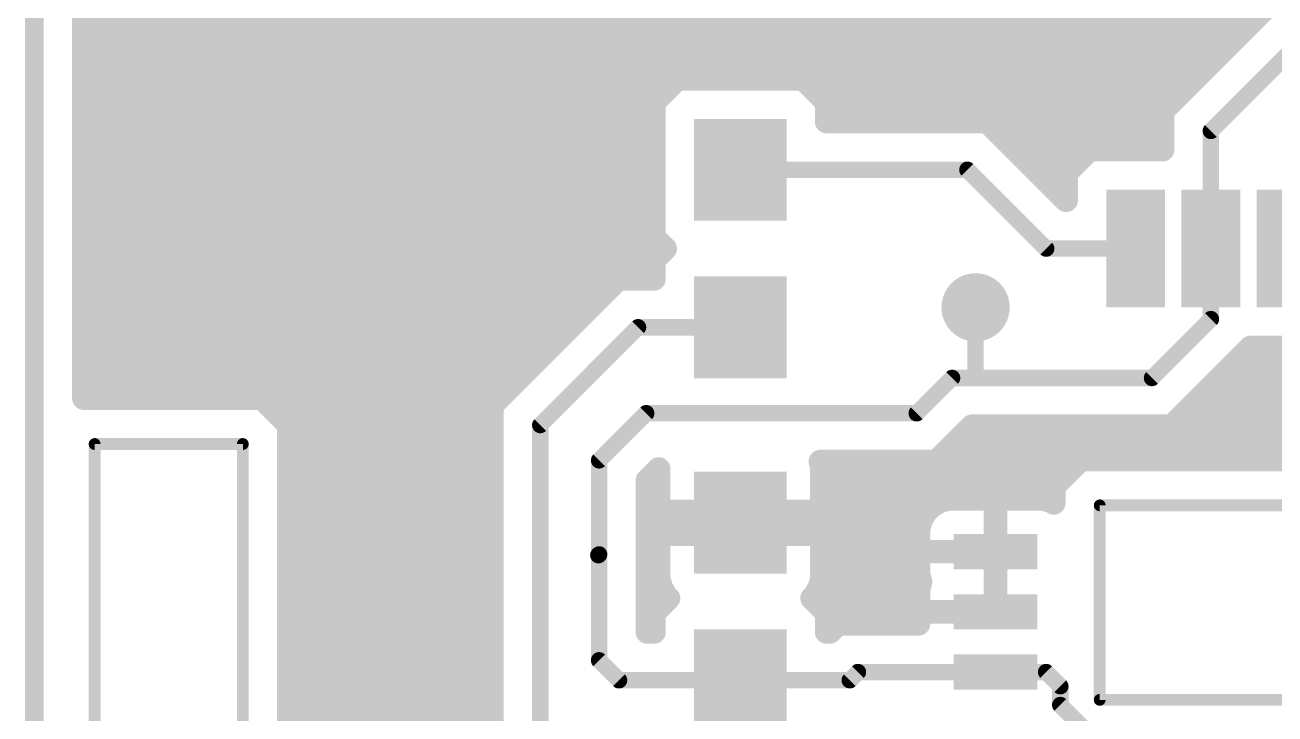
# Model space of a CAD drawing. Extents: x -0.1 to 53.2, y -0.1 to 25.5.
# Drawn here: x -0.1 to 13.39, y 11.49 to 18.92 of the extents above; entities that cross this region are included whole.
import ezdxf

# ---------------------------------------------------------------- set-up
doc = ezdxf.new("R2010")
doc.units = 0
for name, color, linetype in [('1', 22, 'CONTINUOUS'), ('18', 82, 'CONTINUOUS'), ('20', 7, 'CONTINUOUS')]:
    doc.layers.add(name, color=color, linetype=linetype)

# ---------------------------------------------------------------- blocks, each defined once
blk = doc.blocks.new('RECT')
blk.add_solid([(-0.5, -0.5), (0.5, -0.5), (-0.5, 0.5), (0.5, 0.5)])
blk = doc.blocks.new('ROUNDV')
at = {"const_width": 0.5}
blk.add_lwpolyline([(0, -0.25, 1), (0, 0.25, 1), (0, -0.25)], format="xyb", dxfattribs=at)

msp = doc.modelspace()

# ---------------------------------------------------------------- linework, layer by layer
at = {"layer": '1'}
for points, const_width in [([(0.5334, 14.8953), (0.5334, 23.9217)], 0.254), ([(13.7543, 19.5707), (12.1793, 17.9957)], 0.254), ([(0.5334, 19.05), (13.2336, 19.05)], 0.254), ([(12.7, 17.78), (13.97, 19.05)], 0.1778), ([(0.5334, 18.796), (12.9796, 18.796)], 0.254), ([(0.5334, 18.542), (12.7256, 18.542)], 0.254), ([(0.5334, 18.288), (6.8873, 18.288)], 0.254), ([(6.9411, 18.3418), (6.6882, 18.0889)], 0.254), ([(8.2989, 18.3418), (6.9411, 18.3418)], 0.254), ([(8.5518, 18.0889), (8.2989, 18.3418)], 0.254), ([(8.3527, 18.288), (12.4716, 18.288)], 0.254), ([(0.5334, 18.034), (6.6882, 18.034)], 0.254), ([(6.6882, 18.0889), (6.6882, 16.6311)], 0.254), ([(8.5518, 17.8807), (8.5518, 18.0889)], 0.254), ([(8.5518, 18.034), (12.2176, 18.034)], 0.254), ([(12.1793, 17.9957), (12.1793, 17.5768)], 0.254), ([(10.2877, 17.8807), (8.5518, 17.8807)], 0.254), ([(11.1377, 17.0307), (10.2877, 17.8807)], 0.254), ([(0.5334, 17.78), (6.6882, 17.78)], 0.254), ([(10.3884, 17.78), (12.1793, 17.78)], 0.254), ([(12.7, 16.51), (12.7, 17.78)], 0.1778), ([(11.3908, 17.5768), (11.1379, 17.3239)], 0.254), ([(12.1793, 17.5768), (11.3908, 17.5768)], 0.254), ([(0.5334, 17.526), (6.6882, 17.526)], 0.254), ([(10.6424, 17.526), (11.34, 17.526)], 0.254), ([(7.62, 17.36), (10.072, 17.36)], 0.1778), ([(10.922, 16.51), (10.072, 17.36)], 0.1778), ([(11.1379, 17.3239), (11.1379, 17.0307)], 0.254), ([(0.5334, 17.272), (6.6882, 17.272)], 0.254), ([(10.8964, 17.272), (11.1379, 17.272)], 0.254), ([(0.5334, 17.018), (6.6882, 17.018)], 0.254), ([(11.1379, 17.0307), (11.1377, 17.0307)], 0.254), ([(0.5334, 16.764), (6.6882, 16.764)], 0.254), ([(6.6882, 16.6311), (6.8093, 16.51)], 0.254), ([(0.5334, 16.51), (6.8093, 16.51)], 0.254), ([(6.8093, 16.51), (6.6882, 16.3889)], 0.254), ([(11.8872, 16.51), (10.922, 16.51)], 0.1778), ([(12.7, 16.51), (12.7, 15.748)], 0.1778), ([(6.6882, 16.3889), (6.6882, 16.1807)], 0.254), ([(0.5334, 16.256), (6.6882, 16.256)], 0.254), ([(6.3003, 16.1807), (5.2453, 15.1257)], 0.254), ([(6.6882, 16.1807), (6.3003, 16.1807)], 0.254), ([(0.5334, 16.002), (6.1216, 16.002)], 0.254), ([(10.16, 15.875), (10.16, 15.113)], 0.1778), ([(0.5334, 15.748), (5.8676, 15.748)], 0.254), ([(12.7, 15.748), (12.065, 15.113)], 0.1778), ([(6.516, 15.66), (5.461, 14.605)], 0.1778), ([(7.62, 15.66), (6.516, 15.66)], 0.1778), ([(0.5334, 15.494), (5.6136, 15.494)], 0.254), ([(12.5857, 14.8973), (13.1316, 15.4432)], 0.254), ([(13.1316, 15.4432), (14.0092, 15.4432)], 0.254), ([(0.5334, 15.24), (5.3596, 15.24)], 0.254), ([(5.2453, 15.1257), (4.9403, 14.8207)], 0.254), ([(12.9284, 15.24), (14.4399, 15.24)], 0.254), ([(9.906, 15.113), (9.525, 14.732)], 0.1778), ([(10.16, 15.113), (9.906, 15.113)], 0.1778), ([(12.065, 15.113), (10.16, 15.113)], 0.1778), ([(0.5334, 14.986), (5.1056, 14.986)], 0.254), ([(2.4552, 14.8953), (0.5334, 14.8953)], 0.254), ([(2.7453, 14.6052), (2.4552, 14.8953)], 0.254), ([(12.2807, 14.5923), (12.5857, 14.8973)], 0.254), ([(12.6744, 14.986), (14.4792, 14.986)], 0.254), ([(2.6185, 14.732), (4.9403, 14.732)], 0.254), ([(4.9403, 14.8207), (4.9403, 11.0873)], 0.254), ([(12.4204, 14.732), (14.6165, 14.732)], 0.254), ([(2.7453, 10.7948), (2.7453, 14.6052)], 0.254), ([(6.096, 14.224), (6.604, 14.732)], 0.1778), ([(9.525, 14.732), (6.604, 14.732)], 0.1778), ([(10.0457, 14.5163), (10.1217, 14.5923)], 0.254), ([(10.1217, 14.5923), (12.2807, 14.5923)], 0.254), ([(2.7453, 14.478), (4.9403, 14.478)], 0.254), ([(5.461, 11.303), (5.461, 14.605)], 0.1778), ([(9.7407, 14.2113), (10.0457, 14.5163)], 0.254), ([(10.0074, 14.478), (14.9889, 14.478)], 0.254), ([(2.7453, 14.224), (4.9403, 14.224)], 0.254), ([(6.096, 13.208), (6.096, 14.224)], 0.1778), ([(8.501, 14.1502), (8.4846, 14.2113)], 0.254), ([(8.4846, 14.2113), (9.7407, 14.2113)], 0.254), ([(9.7534, 14.224), (11.2855, 14.224)], 0.254), ([(11.2948, 14.2333), (11.0047, 13.9432)], 0.254), ([(14.1052, 14.2333), (11.2948, 14.2333)], 0.254), ([(6.6167, 14.0083), (6.739, 14.1306)], 0.254), ([(6.739, 14.1306), (6.739, 13.673)], 0.254), ([(8.501, 13.673), (8.501, 14.1502)], 0.254), ([(2.7453, 13.97), (4.9403, 13.97)], 0.254), ([(6.6167, 12.9923), (6.6167, 14.0083)], 0.254), ([(6.6167, 13.97), (6.739, 13.97)], 0.254), ([(8.501, 13.97), (11.0315, 13.97)], 0.254), ([(11.0047, 13.9432), (11.0047, 13.7642)], 0.254), ([(9.7779, 13.783), (9.6911, 13.7329)], 0.254), ([(9.8748, 13.809), (9.7779, 13.783)], 0.254), ([(10.375, 13.809), (9.8748, 13.809)], 0.254), ([(10.8752, 13.809), (10.375, 13.809)], 0.254), ([(10.375, 13.809), (10.375, 13.238)], 0.254), ([(10.375, 13.238), (10.375, 13.809)], 0.254), ([(10.9721, 13.783), (10.8752, 13.809)], 0.254), ([(11.0047, 13.7642), (10.9721, 13.783)], 0.254), ([(2.7453, 13.716), (4.9403, 13.716)], 0.254), ([(6.6167, 13.716), (6.739, 13.716)], 0.254), ([(6.739, 13.673), (7.497, 13.673)], 0.254), ([(7.497, 13.673), (7.497, 13.427)], 0.254), ([(7.743, 13.427), (7.743, 13.673)], 0.254), ([(7.743, 13.673), (8.501, 13.673)], 0.254), ([(8.501, 13.716), (9.6742, 13.716)], 0.254), ([(9.6201, 13.6619), (9.57, 13.5751)], 0.254), ([(9.6911, 13.7329), (9.6201, 13.6619)], 0.254), ([(10.375, 13.716), (10.375, 13.716)], 0.254), ([(9.57, 13.5751), (9.544, 13.4782)], 0.254), ([(2.7453, 13.462), (4.9403, 13.462)], 0.254), ([(6.6167, 13.462), (7.497, 13.462)], 0.254), ([(7.497, 13.427), (6.739, 13.427)], 0.254), ([(6.739, 13.427), (6.739, 12.9498)], 0.254), ([(7.743, 13.462), (9.544, 13.462)], 0.254), ([(8.501, 13.427), (7.743, 13.427)], 0.254), ([(8.501, 12.9498), (8.501, 13.427)], 0.254), ([(9.544, 13.4782), (9.544, 13.238)], 0.254), ([(10.375, 13.462), (10.375, 13.462)], 0.254), ([(9.544, 13.238), (10.375, 13.238)], 0.254), ([(10.375, 13.238), (9.544, 13.238)], 0.254), ([(9.544, 13.238), (9.544, 12.9978)], 0.254), ([(10.375, 12.588), (10.375, 13.238)], 0.254), ([(10.375, 13.238), (10.375, 13.238)], 0.254), ([(10.375, 13.238), (10.375, 12.667)], 0.254), ([(10.375, 13.238), (10.375, 13.238)], 0.254), ([(10.375, 13.238), (10.375, 13.238)], 0.254), ([(2.7453, 13.208), (4.9403, 13.208)], 0.254), ([(6.088, 13.2), (6.096, 13.208)], 0.1778), ([(6.096, 12.065), (6.096, 13.208)], 0.1778), ([(6.6167, 13.208), (6.739, 13.208)], 0.254), ([(8.501, 13.208), (9.544, 13.208)], 0.254), ([(10.375, 13.208), (10.375, 13.208)], 0.254), ([(6.6167, 12.3707), (6.6167, 12.9923)], 0.254), ([(9.544, 12.9978), (9.5667, 12.913)], 0.254), ([(2.7453, 12.954), (4.9403, 12.954)], 0.254), ([(6.6167, 12.954), (6.739, 12.954)], 0.254), ([(6.739, 12.9498), (6.765, 12.8529)], 0.254), ([(6.765, 12.8529), (6.8151, 12.7661)], 0.254), ([(8.4249, 12.7661), (8.475, 12.8529)], 0.254), ([(8.475, 12.8529), (8.501, 12.9498)], 0.254), ([(8.501, 12.954), (9.5557, 12.954)], 0.254), ([(9.5667, 12.913), (9.544, 12.8282)], 0.254), ([(9.544, 12.8282), (9.544, 12.588)], 0.254), ([(10.375, 12.954), (10.375, 12.954)], 0.254), ([(2.7453, 12.7), (4.9403, 12.7)], 0.254), ([(6.6167, 12.7), (6.8093, 12.7)], 0.254), ([(6.8453, 12.7359), (6.6882, 12.5789)], 0.254), ([(6.8151, 12.7661), (6.8453, 12.7359)], 0.254), ([(8.3947, 12.7359), (8.4249, 12.7661)], 0.254), ([(8.5518, 12.5789), (8.3947, 12.7359)], 0.254), ([(8.4307, 12.7), (9.544, 12.7)], 0.254), ([(10.375, 12.7), (10.375, 12.7)], 0.254), ([(6.6882, 12.5789), (6.6882, 12.3707)], 0.254), ([(8.5518, 12.3707), (8.5518, 12.5789)], 0.254), ([(9.544, 12.588), (10.375, 12.588)], 0.254), ([(10.375, 12.588), (9.544, 12.588)], 0.254), ([(9.544, 12.588), (9.544, 12.4587)], 0.254), ([(10.375, 12.667), (10.375, 12.588)], 0.254), ([(10.375, 12.588), (10.375, 12.588)], 0.254), ([(10.375, 12.588), (10.375, 12.588)], 0.254), ([(2.7453, 12.446), (4.9403, 12.446)], 0.254), ([(6.6167, 12.446), (6.6882, 12.446)], 0.254), ([(8.5518, 12.446), (8.6616, 12.446)], 0.254), ([(8.6743, 12.4587), (8.5863, 12.3707)], 0.254), ([(9.544, 12.4587), (8.6743, 12.4587)], 0.254), ([(6.6882, 12.3707), (6.6167, 12.3707)], 0.254), ([(8.5863, 12.3707), (8.5518, 12.3707)], 0.254), ([(2.7453, 12.192), (4.9403, 12.192)], 0.254), ([(6.311, 11.85), (6.096, 12.065)], 0.1778), ([(2.7453, 11.938), (4.9403, 11.938)], 0.254), ([(8.89, 11.938), (8.802, 11.85)], 0.1778), ([(10.375, 11.938), (8.89, 11.938)], 0.1778), ([(10.375, 11.938), (10.922, 11.938)], 0.1778), ([(10.922, 11.938), (11.0744, 11.7856)], 0.1778), ([(7.62, 11.85), (6.311, 11.85)], 0.1778), ([(7.62, 11.85), (8.802, 11.85)], 0.1778), ([(2.7453, 11.684), (4.9403, 11.684)], 0.254), ([(11.0744, 11.7856), (11.0744, 11.5824)], 0.1778), ([(11.0744, 11.5824), (11.557, 11.0998)], 0.1778), ([(2.7453, 11.43), (4.9403, 11.43)], 0.254)]:
    msp.add_lwpolyline(points, dxfattribs=dict(at, const_width=const_width))
for points, const_width in [([(0.5334, 19.1135, 1), (0.5334, 18.9865)], 0.127), ([(13.2336, 18.9865, 1), (13.2336, 19.1135)], 0.127), ([(0.5334, 18.8595, 1), (0.5334, 18.7325)], 0.127), ([(12.9796, 18.7325, 1), (12.9796, 18.8595)], 0.127), ([(0.5334, 18.6055, 1), (0.5334, 18.4785)], 0.127), ([(12.7256, 18.4785, 1), (12.7256, 18.6055)], 0.127), ([(0.5334, 18.3515, 1), (0.5334, 18.2245)], 0.127), ([(6.9411, 18.4053, 1), (6.9411, 18.2783)], 0.127), ([(6.8873, 18.2245, 1), (6.8873, 18.3515)], 0.127), ([(6.986, 18.2969, 1), (6.8962, 18.3867)], 0.127), ([(8.3438, 18.3867, 1), (8.254, 18.2969)], 0.127), ([(8.3527, 18.3515, 1), (8.3527, 18.2245)], 0.127), ([(8.2989, 18.2783, 1), (8.2989, 18.4053)], 0.127), ([(12.4716, 18.2245, 1), (12.4716, 18.3515)], 0.127), ([(0.5334, 18.0975, 1), (0.5334, 17.9705)], 0.127), ([(6.7517, 18.0889, 1), (6.6247, 18.0889)], 0.127), ([(6.6433, 18.1338, 1), (6.7331, 18.044)], 0.127), ([(6.6882, 17.9705, 1), (6.6882, 18.0975)], 0.127), ([(8.6153, 18.0889, 1), (8.4883, 18.0889)], 0.127), ([(8.5518, 18.0975, 1), (8.5518, 17.9705)], 0.127), ([(8.5069, 18.044, 1), (8.5967, 18.1338)], 0.127), ([(12.2428, 17.9957, 1), (12.1158, 17.9957)], 0.127), ([(12.1344, 18.0406, 1), (12.2242, 17.9508)], 0.127), ([(12.2176, 17.9705, 1), (12.2176, 18.0975)], 0.127), ([(8.5518, 17.9442, 1), (8.5518, 17.8172)], 0.127), ([(10.3326, 17.9256, 1), (10.2428, 17.8358)], 0.127), ([(10.2877, 17.8172, 1), (10.2877, 17.9442)], 0.127), ([(0.5334, 17.8435, 1), (0.5334, 17.7165)], 0.127), ([(6.6882, 17.7165, 1), (6.6882, 17.8435)], 0.127), ([(8.4883, 17.8807, 1), (8.6153, 17.8807)], 0.127), ([(10.3884, 17.8435, 1), (10.3884, 17.7165)], 0.127), ([(12.1793, 17.7165, 1), (12.1793, 17.8435)], 0.127), ([(12.6686, 17.8114, 1), (12.7314, 17.7486)], 0.0889), ([(12.7445, 17.78, 1), (12.6556, 17.78)], 0.0889), ([(11.3908, 17.6403, 1), (11.3908, 17.5133)], 0.127), ([(11.4357, 17.5319, 1), (11.3459, 17.6217)], 0.127), ([(12.1793, 17.5133, 1), (12.1793, 17.6403)], 0.127), ([(0.5334, 17.5895, 1), (0.5334, 17.4625)], 0.127), ([(6.6882, 17.4625, 1), (6.6882, 17.5895)], 0.127), ([(10.6424, 17.5895, 1), (10.6424, 17.4625)], 0.127), ([(11.34, 17.4625, 1), (11.34, 17.5895)], 0.127), ([(12.1158, 17.5768, 1), (12.2428, 17.5768)], 0.127), ([(7.62, 17.4045, 1), (7.62, 17.3155)], 0.0889), ([(10.1034, 17.3914, 1), (10.0406, 17.3286)], 0.0889), ([(10.072, 17.3155, 1), (10.072, 17.4045)], 0.0889), ([(11.2014, 17.3239, 1), (11.0744, 17.3239)], 0.127), ([(11.093, 17.3688, 1), (11.1828, 17.279)], 0.127), ([(0.5334, 17.3355, 1), (0.5334, 17.2085)], 0.127), ([(6.6882, 17.2085, 1), (6.6882, 17.3355)], 0.127), ([(10.8964, 17.3355, 1), (10.8964, 17.2085)], 0.127), ([(11.1379, 17.2085, 1), (11.1379, 17.3355)], 0.127), ([(0.5334, 17.0815, 1), (0.5334, 16.9545)], 0.127), ([(6.6882, 16.9545, 1), (6.6882, 17.0815)], 0.127), ([(11.1377, 17.0942, 1), (11.1377, 16.9672)], 0.127), ([(11.0928, 16.9858, 1), (11.1826, 17.0756)], 0.127), ([(11.1379, 16.9672, 1), (11.1379, 17.0942)], 0.127), ([(11.0744, 17.0307, 1), (11.2014, 17.0307)], 0.127), ([(0.5334, 16.8275, 1), (0.5334, 16.7005)], 0.127), ([(6.6882, 16.7005, 1), (6.6882, 16.8275)], 0.127), ([(6.7331, 16.676, 1), (6.6433, 16.5862)], 0.127), ([(0.5334, 16.5735, 1), (0.5334, 16.4465)], 0.127), ([(6.6247, 16.6311, 1), (6.7517, 16.6311)], 0.127), ([(6.8542, 16.4651, 1), (6.7644, 16.5549)], 0.127), ([(6.7644, 16.4651, 1), (6.8542, 16.5549)], 0.127), ([(6.8093, 16.4465, 1), (6.8093, 16.5735)], 0.127), ([(10.922, 16.5545, 1), (10.922, 16.4656)], 0.0889), ([(11.8872, 16.4656, 1), (11.8872, 16.5545)], 0.0889), ([(12.7445, 16.51, 1), (12.6556, 16.51)], 0.0889), ([(6.7517, 16.3889, 1), (6.6247, 16.3889)], 0.127), ([(6.6433, 16.4338, 1), (6.7331, 16.344)], 0.127), ([(10.8906, 16.4786, 1), (10.9534, 16.5414)], 0.0889), ([(12.6556, 16.51, 1), (12.7445, 16.51)], 0.0889), ([(0.5334, 16.3195, 1), (0.5334, 16.1925)], 0.127), ([(6.6882, 16.1925, 1), (6.6882, 16.3195)], 0.127), ([(6.3003, 16.2442, 1), (6.3003, 16.1172)], 0.127), ([(6.3452, 16.1358, 1), (6.2554, 16.2256)], 0.127), ([(6.6247, 16.1807, 1), (6.7517, 16.1807)], 0.127), ([(6.6882, 16.1172, 1), (6.6882, 16.2442)], 0.127), ([(0.5334, 16.0655, 1), (0.5334, 15.9385)], 0.127), ([(6.1216, 15.9385, 1), (6.1216, 16.0655)], 0.127), ([(10.2044, 15.875, 1), (10.1156, 15.875)], 0.0889), ([(0.5334, 15.8115, 1), (0.5334, 15.6845)], 0.127), ([(5.8676, 15.6845, 1), (5.8676, 15.8115)], 0.127), ([(12.6556, 15.748, 1), (12.7445, 15.748)], 0.0889), ([(12.7314, 15.7166, 1), (12.6686, 15.7794)], 0.0889), ([(6.516, 15.7044, 1), (6.516, 15.6156)], 0.0889), ([(6.5474, 15.6286, 1), (6.4846, 15.6914)], 0.0889), ([(7.62, 15.6156, 1), (7.62, 15.7044)], 0.0889), ([(0.5334, 15.5575, 1), (0.5334, 15.4305)], 0.127), ([(5.6136, 15.4305, 1), (5.6136, 15.5575)], 0.127), ([(13.1316, 15.5067, 1), (13.1316, 15.3797)], 0.127), ([(13.1765, 15.3983, 1), (13.0867, 15.4881)], 0.127), ([(0.5334, 15.3035, 1), (0.5334, 15.1765)], 0.127), ([(5.2902, 15.0808, 1), (5.2004, 15.1706)], 0.127), ([(5.3596, 15.1765, 1), (5.3596, 15.3035)], 0.127), ([(12.9284, 15.3035, 1), (12.9284, 15.1765)], 0.127), ([(5.2004, 15.1706, 1), (5.2902, 15.0808)], 0.127), ([(9.906, 15.1575, 1), (9.906, 15.0686)], 0.0889), ([(9.9374, 15.0816, 1), (9.8746, 15.1444)], 0.0889), ([(10.16, 15.1575, 1), (10.16, 15.0686)], 0.0889), ([(10.1156, 15.113, 1), (10.2044, 15.113)], 0.0889), ([(10.16, 15.0686, 1), (10.16, 15.1575)], 0.0889), ([(12.0336, 15.1444, 1), (12.0964, 15.0816)], 0.0889), ([(12.065, 15.0686, 1), (12.065, 15.1575)], 0.0889), ([(0.5334, 15.0495, 1), (0.5334, 14.9225)], 0.127), ([(0.5334, 14.9588, 1), (0.5334, 14.8318)], 0.127), ([(2.5001, 14.9402, 1), (2.4103, 14.8504)], 0.127), ([(2.4552, 14.8318, 1), (2.4552, 14.9588)], 0.127), ([(5.1056, 14.9225, 1), (5.1056, 15.0495)], 0.127), ([(12.5408, 14.9422, 1), (12.6306, 14.8524)], 0.127), ([(12.6306, 14.8524, 1), (12.5408, 14.9422)], 0.127), ([(12.6744, 15.0495, 1), (12.6744, 14.9225)], 0.127), ([(0.4699, 14.8953, 1), (0.5969, 14.8953)], 0.127), ([(2.6185, 14.7955, 1), (2.6185, 14.6685)], 0.127), ([(5.0038, 14.8207, 1), (4.8768, 14.8207)], 0.127), ([(4.8954, 14.8656, 1), (4.9852, 14.7758)], 0.127), ([(4.9403, 14.6685, 1), (4.9403, 14.7955)], 0.127), ([(12.4204, 14.7955, 1), (12.4204, 14.6685)], 0.127), ([(2.8088, 14.6052, 1), (2.6818, 14.6052)], 0.127), ([(2.7004, 14.5603, 1), (2.7902, 14.6501)], 0.127), ([(6.604, 14.7765, 1), (6.604, 14.6876)], 0.0889), ([(6.6354, 14.7006, 1), (6.5726, 14.7634)], 0.0889), ([(9.4936, 14.7634, 1), (9.5564, 14.7006)], 0.0889), ([(9.525, 14.6876, 1), (9.525, 14.7765)], 0.0889), ([(10.1217, 14.6558, 1), (10.1217, 14.5288)], 0.127), ([(10.1666, 14.5474, 1), (10.0768, 14.6372)], 0.127), ([(12.2807, 14.5288, 1), (12.2807, 14.6558)], 0.127), ([(2.7453, 14.5415, 1), (2.7453, 14.4145)], 0.127), ([(4.9403, 14.4145, 1), (4.9403, 14.5415)], 0.127), ([(5.5055, 14.605, 1), (5.4165, 14.605)], 0.0889), ([(5.4296, 14.6364, 1), (5.4924, 14.5736)], 0.0889), ([(10.0074, 14.5415, 1), (10.0074, 14.4145)], 0.127), ([(10.0008, 14.5612, 1), (10.0906, 14.4714)], 0.127), ([(10.0906, 14.4714, 1), (10.0008, 14.5612)], 0.127), ([(12.2358, 14.6372, 1), (12.3256, 14.5474)], 0.127), ([(2.7453, 14.2875, 1), (2.7453, 14.1605)], 0.127), ([(4.9403, 14.1605, 1), (4.9403, 14.2875)], 0.127), ([(6.1405, 14.224, 1), (6.0515, 14.224)], 0.0889), ([(8.5459, 14.2277, 1), (8.4233, 14.1949)], 0.127), ([(8.4846, 14.2748, 1), (8.4846, 14.1478)], 0.127), ([(9.6958, 14.2562, 1), (9.7856, 14.1664)], 0.127), ([(9.7534, 14.2875, 1), (9.7534, 14.1605)], 0.127), ([(9.7407, 14.1478, 1), (9.7407, 14.2748)], 0.127), ([(11.2948, 14.2968, 1), (11.2948, 14.1698)], 0.127), ([(11.3397, 14.1884, 1), (11.2499, 14.2782)], 0.127), ([(11.2855, 14.1605, 1), (11.2855, 14.2875)], 0.127), ([(6.0646, 14.2554, 1), (6.1274, 14.1926)], 0.0889), ([(6.8025, 14.1306, 1), (6.6755, 14.1306)], 0.127), ([(6.7839, 14.0857, 1), (6.6941, 14.1755)], 0.127), ([(8.5645, 14.1502, 1), (8.4375, 14.1502)], 0.127), ([(8.4397, 14.1337, 1), (8.5623, 14.1666)], 0.127), ([(2.7453, 14.0335, 1), (2.7453, 13.9065)], 0.127), ([(4.9403, 13.9065, 1), (4.9403, 14.0335)], 0.127), ([(6.6802, 14.0083, 1), (6.5532, 14.0083)], 0.127), ([(6.5718, 14.0532, 1), (6.6616, 13.9634)], 0.127), ([(6.6167, 14.0335, 1), (6.6167, 13.9065)], 0.127), ([(6.739, 13.9065, 1), (6.739, 14.0335)], 0.127), ([(8.501, 14.0335, 1), (8.501, 13.9065)], 0.127), ([(11.0682, 13.9432, 1), (10.9412, 13.9432)], 0.127), ([(10.9598, 13.9881, 1), (11.0496, 13.8983)], 0.127), ([(11.0315, 13.9065, 1), (11.0315, 14.0335)], 0.127), ([(9.7615, 13.8444, 1), (9.7944, 13.7217)], 0.127), ([(9.8097, 13.728, 1), (9.7462, 13.838)], 0.127), ([(9.8748, 13.8725, 1), (9.8748, 13.7455)], 0.127), ([(9.8913, 13.7477, 1), (9.8584, 13.8703)], 0.127), ([(10.375, 13.8725, 1), (10.375, 13.7455)], 0.127), ([(10.4385, 13.809, 1), (10.3115, 13.809)], 0.127), ([(10.4385, 13.809, 1), (10.3115, 13.809)], 0.127), ([(10.375, 13.7455, 1), (10.375, 13.8725)], 0.127), ([(10.8916, 13.8703, 1), (10.8587, 13.7477)], 0.127), ([(10.8752, 13.7455, 1), (10.8752, 13.8725)], 0.127), ([(11.0038, 13.838, 1), (10.9403, 13.728)], 0.127), ([(10.9556, 13.7217, 1), (10.9885, 13.8444)], 0.127), ([(2.7453, 13.7795, 1), (2.7453, 13.6525)], 0.127), ([(4.9403, 13.6525, 1), (4.9403, 13.7795)], 0.127), ([(6.6167, 13.7795, 1), (6.6167, 13.6525)], 0.127), ([(6.739, 13.7365, 1), (6.739, 13.6095)], 0.127), ([(6.739, 13.6525, 1), (6.739, 13.7795)], 0.127), ([(7.5605, 13.673, 1), (7.4335, 13.673)], 0.127), ([(7.497, 13.6095, 1), (7.497, 13.7365)], 0.127), ([(7.8065, 13.673, 1), (7.6795, 13.673)], 0.127), ([(7.743, 13.7365, 1), (7.743, 13.6095)], 0.127), ([(8.501, 13.7795, 1), (8.501, 13.6525)], 0.127), ([(8.501, 13.6095, 1), (8.501, 13.7365)], 0.127), ([(9.5752, 13.7068, 1), (9.665, 13.617)], 0.127), ([(9.6751, 13.6302, 1), (9.5651, 13.6937)], 0.127), ([(9.6593, 13.7879, 1), (9.7228, 13.6779)], 0.127), ([(9.736, 13.688, 1), (9.6462, 13.7778)], 0.127), ([(9.6742, 13.6525, 1), (9.6742, 13.7795)], 0.127), ([(10.375, 13.7795, 1), (10.375, 13.6525)], 0.127), ([(10.375, 13.6525, 1), (10.375, 13.7795)], 0.127), ([(10.9412, 13.7642, 1), (11.0682, 13.7642)], 0.127), ([(10.9729, 13.7092, 1), (11.0365, 13.8192)], 0.127), ([(6.6755, 13.673, 1), (6.8025, 13.673)], 0.127), ([(8.4375, 13.673, 1), (8.5645, 13.673)], 0.127), ([(9.515, 13.6068, 1), (9.625, 13.5433)], 0.127), ([(9.6313, 13.5586, 1), (9.5086, 13.5915)], 0.127), ([(2.7453, 13.5255, 1), (2.7453, 13.3985)], 0.127), ([(4.9403, 13.3985, 1), (4.9403, 13.5255)], 0.127), ([(6.6167, 13.5255, 1), (6.6167, 13.3985)], 0.127), ([(6.739, 13.4905, 1), (6.739, 13.3635)], 0.127), ([(6.8025, 13.427, 1), (6.6755, 13.427)], 0.127), ([(7.497, 13.3985, 1), (7.497, 13.5255)], 0.127), ([(7.497, 13.3635, 1), (7.497, 13.4905)], 0.127), ([(7.743, 13.5255, 1), (7.743, 13.3985)], 0.127), ([(7.743, 13.4905, 1), (7.743, 13.3635)], 0.127), ([(8.5645, 13.427, 1), (8.4375, 13.427)], 0.127), ([(8.501, 13.3635, 1), (8.501, 13.4905)], 0.127), ([(9.6075, 13.4782, 1), (9.4805, 13.4782)], 0.127), ([(9.4827, 13.4946, 1), (9.6053, 13.4617)], 0.127), ([(9.544, 13.3985, 1), (9.544, 13.5255)], 0.127), ([(10.375, 13.5255, 1), (10.375, 13.3985)], 0.127), ([(10.375, 13.3985, 1), (10.375, 13.5255)], 0.127), ([(7.4335, 13.427, 1), (7.5605, 13.427)], 0.127), ([(7.6795, 13.427, 1), (7.8065, 13.427)], 0.127), ([(9.544, 13.3015, 1), (9.544, 13.1745)], 0.127), ([(9.544, 13.3015, 1), (9.544, 13.1745)], 0.127), ([(9.6075, 13.238, 1), (9.4805, 13.238)], 0.127), ([(10.4385, 13.238, 1), (10.3115, 13.238)], 0.127), ([(10.375, 13.3015, 1), (10.375, 13.1745)], 0.127), ([(10.4385, 13.238, 1), (10.3115, 13.238)], 0.127), ([(10.375, 13.3015, 1), (10.375, 13.1745)], 0.127), ([(10.4385, 13.238, 1), (10.3115, 13.238)], 0.127), ([(10.375, 13.1745, 1), (10.375, 13.3015)], 0.127), ([(10.375, 13.1745, 1), (10.375, 13.3015)], 0.127), ([(10.375, 13.1745, 1), (10.375, 13.3015)], 0.127), ([(10.375, 13.1745, 1), (10.375, 13.3015)], 0.127), ([(2.7453, 13.2715, 1), (2.7453, 13.1445)], 0.127), ([(4.9403, 13.1445, 1), (4.9403, 13.2715)], 0.127), ([(6.0566, 13.2314, 1), (6.1194, 13.1686)], 0.0889), ([(6.1405, 13.208, 1), (6.0515, 13.208)], 0.0889), ([(6.0515, 13.208, 1), (6.1405, 13.208)], 0.0889), ([(6.1274, 13.1766, 1), (6.0646, 13.2394)], 0.0889), ([(6.6167, 13.2715, 1), (6.6167, 13.1445)], 0.127), ([(6.739, 13.1445, 1), (6.739, 13.2715)], 0.127), ([(8.501, 13.2715, 1), (8.501, 13.1445)], 0.127), ([(9.4805, 13.238, 1), (9.6075, 13.238)], 0.127), ([(9.544, 13.1445, 1), (9.544, 13.2715)], 0.127), ([(10.375, 13.2715, 1), (10.375, 13.1445)], 0.127), ([(10.3115, 13.238, 1), (10.4385, 13.238)], 0.127), ([(10.3115, 13.238, 1), (10.4385, 13.238)], 0.127), ([(10.3115, 13.238, 1), (10.4385, 13.238)], 0.127), ([(10.375, 13.1445, 1), (10.375, 13.2715)], 0.127), ([(6.6802, 12.9923, 1), (6.5532, 12.9923)], 0.127), ([(9.6053, 13.0143, 1), (9.4827, 12.9814)], 0.127), ([(2.7453, 13.0175, 1), (2.7453, 12.8905)], 0.127), ([(4.9403, 12.8905, 1), (4.9403, 13.0175)], 0.127), ([(6.6167, 13.0175, 1), (6.6167, 12.8905)], 0.127), ([(6.5532, 12.9923, 1), (6.6802, 12.9923)], 0.127), ([(6.8003, 12.9663, 1), (6.6777, 12.9334)], 0.127), ([(6.6755, 12.9498, 1), (6.8025, 12.9498)], 0.127), ([(6.82, 12.8847, 1), (6.71, 12.8212)], 0.127), ([(6.739, 12.8905, 1), (6.739, 13.0175)], 0.127), ([(8.53, 12.8212, 1), (8.42, 12.8847)], 0.127), ([(8.501, 13.0175, 1), (8.501, 12.8905)], 0.127), ([(8.4375, 12.9498, 1), (8.5645, 12.9498)], 0.127), ([(8.5623, 12.9334, 1), (8.4397, 12.9663)], 0.127), ([(9.4805, 12.9978, 1), (9.6075, 12.9978)], 0.127), ([(9.6075, 12.8282, 1), (9.4805, 12.8282)], 0.127), ([(9.6281, 12.8966, 1), (9.5054, 12.9294)], 0.127), ([(9.5054, 12.8966, 1), (9.6281, 12.9294)], 0.127), ([(9.5557, 12.8905, 1), (9.5557, 13.0175)], 0.127), ([(10.375, 13.0175, 1), (10.375, 12.8905)], 0.127), ([(10.375, 12.8905, 1), (10.375, 13.0175)], 0.127), ([(2.7453, 12.7635, 1), (2.7453, 12.6365)], 0.127), ([(4.9403, 12.6365, 1), (4.9403, 12.7635)], 0.127), ([(6.6167, 12.7635, 1), (6.6167, 12.6365)], 0.127), ([(6.7036, 12.8365, 1), (6.8263, 12.8694)], 0.127), ([(6.86, 12.811, 1), (6.7702, 12.7212)], 0.127), ([(6.7601, 12.7343, 1), (6.8701, 12.7978)], 0.127), ([(6.8902, 12.691, 1), (6.8004, 12.7808)], 0.127), ([(6.8004, 12.691, 1), (6.8902, 12.7808)], 0.127), ([(6.8093, 12.6365, 1), (6.8093, 12.7635)], 0.127), ([(8.4396, 12.7808, 1), (8.3498, 12.691)], 0.127), ([(8.3498, 12.7808, 1), (8.4396, 12.691)], 0.127), ([(8.3699, 12.7978, 1), (8.4799, 12.7343)], 0.127), ([(8.4307, 12.7635, 1), (8.4307, 12.6365)], 0.127), ([(8.4698, 12.7212, 1), (8.38, 12.811)], 0.127), ([(8.4137, 12.8694, 1), (8.5364, 12.8365)], 0.127), ([(9.4827, 12.8446, 1), (9.6053, 12.8117)], 0.127), ([(9.544, 12.6365, 1), (9.544, 12.7635)], 0.127), ([(10.375, 12.7635, 1), (10.375, 12.6365)], 0.127), ([(10.375, 12.6365, 1), (10.375, 12.7635)], 0.127), ([(6.7517, 12.5789, 1), (6.6247, 12.5789)], 0.127), ([(6.6433, 12.6238, 1), (6.7331, 12.534)], 0.127), ([(8.6153, 12.5789, 1), (8.4883, 12.5789)], 0.127), ([(8.5069, 12.534, 1), (8.5967, 12.6238)], 0.127), ([(9.544, 12.6515, 1), (9.544, 12.5245)], 0.127), ([(9.544, 12.6515, 1), (9.544, 12.5245)], 0.127), ([(9.6075, 12.588, 1), (9.4805, 12.588)], 0.127), ([(10.4385, 12.667, 1), (10.3115, 12.667)], 0.127), ([(10.3115, 12.667, 1), (10.4385, 12.667)], 0.127), ([(10.375, 12.6515, 1), (10.375, 12.5245)], 0.127), ([(10.4385, 12.588, 1), (10.3115, 12.588)], 0.127), ([(10.375, 12.5245, 1), (10.375, 12.6515)], 0.127), ([(10.375, 12.5245, 1), (10.375, 12.6515)], 0.127), ([(10.375, 12.5245, 1), (10.375, 12.6515)], 0.127), ([(2.7453, 12.5095, 1), (2.7453, 12.3825)], 0.127), ([(4.9403, 12.3825, 1), (4.9403, 12.5095)], 0.127), ([(6.6167, 12.5095, 1), (6.6167, 12.3825)], 0.127), ([(6.6882, 12.3825, 1), (6.6882, 12.5095)], 0.127), ([(8.5518, 12.5095, 1), (8.5518, 12.3825)], 0.127), ([(8.6743, 12.5222, 1), (8.6743, 12.3952)], 0.127), ([(8.7192, 12.4138, 1), (8.6294, 12.5036)], 0.127), ([(8.6616, 12.3825, 1), (8.6616, 12.5095)], 0.127), ([(9.4805, 12.588, 1), (9.6075, 12.588)], 0.127), ([(9.544, 12.3952, 1), (9.544, 12.5222)], 0.127), ([(10.3115, 12.588, 1), (10.4385, 12.588)], 0.127), ([(10.3115, 12.588, 1), (10.4385, 12.588)], 0.127), ([(10.3115, 12.588, 1), (10.4385, 12.588)], 0.127), ([(6.6167, 12.4342, 1), (6.6167, 12.3072)], 0.127), ([(6.5532, 12.3707, 1), (6.6802, 12.3707)], 0.127), ([(6.6247, 12.3707, 1), (6.7517, 12.3707)], 0.127), ([(6.6882, 12.3072, 1), (6.6882, 12.4342)], 0.127), ([(8.5518, 12.4342, 1), (8.5518, 12.3072)], 0.127), ([(8.4883, 12.3707, 1), (8.6153, 12.3707)], 0.127), ([(8.5414, 12.4156, 1), (8.6312, 12.3258)], 0.127), ([(8.5863, 12.3072, 1), (8.5863, 12.4342)], 0.127), ([(9.4805, 12.4587, 1), (9.6075, 12.4587)], 0.127), ([(2.7453, 12.2555, 1), (2.7453, 12.1285)], 0.127), ([(4.9403, 12.1285, 1), (4.9403, 12.2555)], 0.127), ([(6.1274, 12.0964, 1), (6.0646, 12.0336)], 0.0889), ([(2.7453, 12.0015, 1), (2.7453, 11.8745)], 0.127), ([(4.9403, 11.8745, 1), (4.9403, 12.0015)], 0.127), ([(6.0515, 12.065, 1), (6.1405, 12.065)], 0.0889), ([(8.89, 11.9825, 1), (8.89, 11.8936)], 0.0889), ([(8.9214, 11.9066, 1), (8.8586, 11.9694)], 0.0889), ([(10.375, 11.9825, 1), (10.375, 11.8936)], 0.0889), ([(10.375, 11.8936, 1), (10.375, 11.9825)], 0.0889), ([(10.9534, 11.9694, 1), (10.8906, 11.9066)], 0.0889), ([(10.922, 11.8936, 1), (10.922, 11.9825)], 0.0889), ([(6.311, 11.8945, 1), (6.311, 11.8056)], 0.0889), ([(6.2796, 11.8186, 1), (6.3424, 11.8814)], 0.0889), ([(7.62, 11.8945, 1), (7.62, 11.8056)], 0.0889), ([(7.62, 11.8056, 1), (7.62, 11.8945)], 0.0889), ([(8.7706, 11.8814, 1), (8.8334, 11.8186)], 0.0889), ([(8.802, 11.8056, 1), (8.802, 11.8945)], 0.0889), ([(2.7453, 11.7475, 1), (2.7453, 11.6205)], 0.127), ([(4.9403, 11.6205, 1), (4.9403, 11.7475)], 0.127), ([(11.1189, 11.7856, 1), (11.03, 11.7856)], 0.0889), ([(11.043, 11.7542, 1), (11.1058, 11.817)], 0.0889), ([(11.1058, 11.6138, 1), (11.043, 11.551)], 0.0889), ([(11.03, 11.5824, 1), (11.1189, 11.5824)], 0.0889), ([(2.7453, 11.4935, 1), (2.7453, 11.3665)], 0.127), ([(4.9403, 11.3665, 1), (4.9403, 11.4935)], 0.127)]:
    msp.add_lwpolyline(points, format="xyb", dxfattribs=dict(at, const_width=const_width))
at = {"layer": '20'}
for points, const_width in [([(0, 0), (0, 25.4)], 0.2032), ([(0.65, 14.4), (0.65, 11)], 0.127), ([(2.25, 14.4), (0.65, 14.4)], 0.127), ([(2.25, 14.4), (2.25, 11)], 0.127), ([(11.5, 13.738), (13.9, 13.738)], 0.127), ([(11.5, 11.638), (11.5, 13.738)], 0.127), ([(13.9, 11.638), (11.5, 11.638)], 0.127)]:
    msp.add_lwpolyline(points, dxfattribs=dict(at, const_width=const_width))
at = {"layer": '20', "const_width": 0.0635}
for points in [[(0.6818, 14.4, 1), (0.6182, 14.4)], [(0.65, 14.4318, 1), (0.65, 14.3682)], [(2.2818, 14.4, 1), (2.2182, 14.4)], [(2.25, 14.3682, 1), (2.25, 14.4318)], [(11.5318, 13.738, 1), (11.4682, 13.738)], [(11.5, 13.7698, 1), (11.5, 13.7063)], [(11.5, 11.6698, 1), (11.5, 11.6062)], [(11.4682, 11.638, 1), (11.5318, 11.638)]]:
    msp.add_lwpolyline(points, format="xyb", dxfattribs=at)

# ---------------------------------------------------------------- block references
at = {"layer": '1', "xscale": 1.1, "rotation": 90}
for p in [(7.62, 17.36), (7.62, 15.66), (7.62, 13.55), (7.62, 11.85)]:
    msp.add_blockref('RECT', p, dxfattribs=at)
at = {"layer": '1'}
for p, xscale, yscale in [((11.8872, 16.51), 0.635, 1.27), ((12.7, 16.51), 0.635, 1.27), ((13.5128, 16.51), 0.635, 1.27), ((10.375, 13.238), 0.9, 0.38), ((10.375, 12.588), 0.9, 0.38), ((10.375, 11.938), 0.9, 0.38)]:
    msp.add_blockref('RECT', p, dxfattribs=dict(at, xscale=xscale, yscale=yscale))
at = {"layer": '18', "xscale": 0.7366, "yscale": 0.7366}
for p in [(10.16, 15.875), (8.89, 13.97)]:
    msp.add_blockref('ROUNDV', p, dxfattribs=at)

doc.saveas('drawing.dxf')
